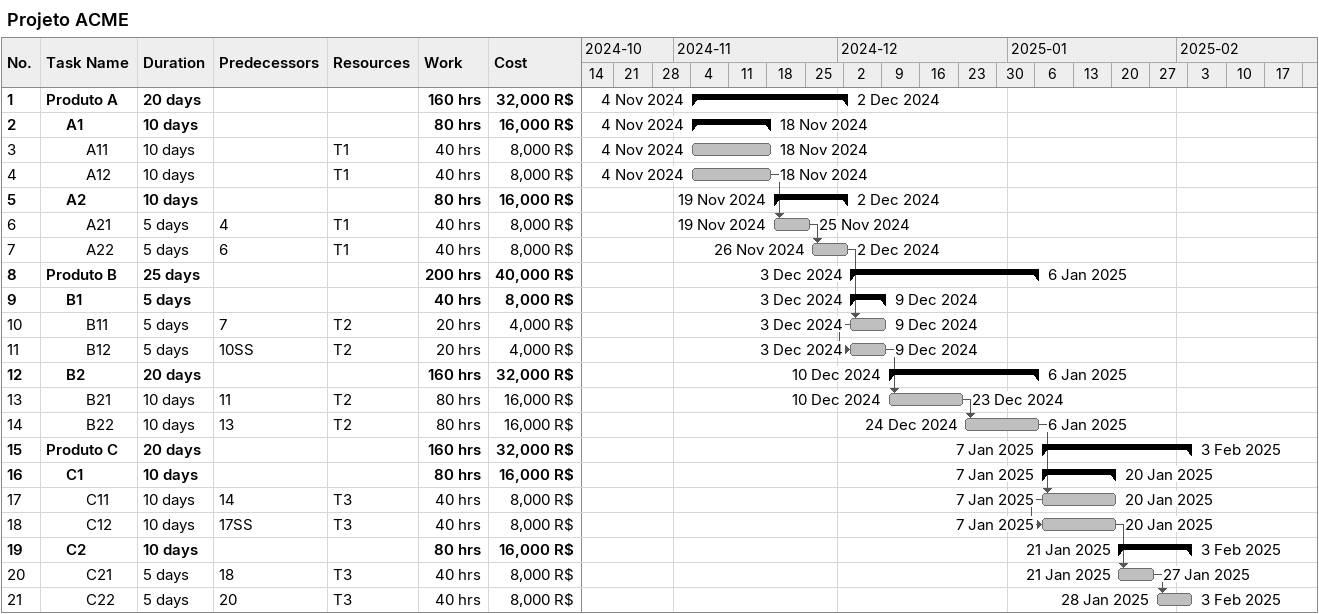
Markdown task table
Projeto ACME

| ID | Level | Task | Duration | Start | Finish | Predecessors | Resources | Work (h) | Cost (R$) |
|---|---|---|---|---|---|---|---|---|---|
| 1 | 1 | **Produto A** | 20d | 2024-11-04 | 2024-12-02 |  |  | 160 | 32000 |
| 2 | 2 | **A1** | 10d | 2024-11-04 | 2024-11-18 |  |  | 80 | 16000 |
| 3 | 3 | A11 | 10d | 2024-11-04 | 2024-11-18 |  | T1 | 40 | 8000 |
| 4 | 3 | A12 | 10d | 2024-11-04 | 2024-11-18 |  | T1 | 40 | 8000 |
| 5 | 2 | **A2** | 10d | 2024-11-19 | 2024-12-02 |  |  | 80 | 16000 |
| 6 | 3 | A21 | 5d | 2024-11-19 | 2024-11-25 | 4 | T1 | 40 | 8000 |
| 7 | 3 | A22 | 5d | 2024-11-26 | 2024-12-02 | 6 | T1 | 40 | 8000 |
| 8 | 1 | **Produto B** | 25d | 2024-12-03 | 2025-01-06 |  |  | 200 | 40000 |
| 9 | 2 | **B1** | 5d | 2024-12-03 | 2024-12-09 |  |  | 40 | 8000 |
| 10 | 3 | B11 | 5d | 2024-12-03 | 2024-12-09 | 7 | T2 | 20 | 4000 |
| 11 | 3 | B12 | 5d | 2024-12-03 | 2024-12-09 | 10SS | T2 | 20 | 4000 |
| 12 | 2 | **B2** | 20d | 2024-12-10 | 2025-01-06 |  |  | 160 | 32000 |
| 13 | 3 | B21 | 10d | 2024-12-10 | 2024-12-23 | 11 | T2 | 80 | 16000 |
| 14 | 3 | B22 | 10d | 2024-12-24 | 2025-01-06 | 13 | T2 | 80 | 16000 |
| 15 | 1 | **Produto C** | 20d | 2025-01-07 | 2025-02-03 |  |  | 160 | 32000 |
| 16 | 2 | **C1** | 10d | 2025-01-07 | 2025-01-20 |  |  | 80 | 16000 |
| 17 | 3 | C11 | 10d | 2025-01-07 | 2025-01-20 | 14 | T3 | 40 | 8000 |
| 18 | 3 | C12 | 10d | 2025-01-07 | 2025-01-20 | 17SS | T3 | 40 | 8000 |
| 19 | 2 | **C2** | 10d | 2025-01-21 | 2025-02-03 |  |  | 80 | 16000 |
| 20 | 3 | C21 | 5d | 2025-01-21 | 2025-01-27 | 18 | T3 | 40 | 8000 |
| 21 | 3 | C22 | 5d | 2025-01-28 | 2025-02-03 | 20 | T3 | 40 | 8000 |
